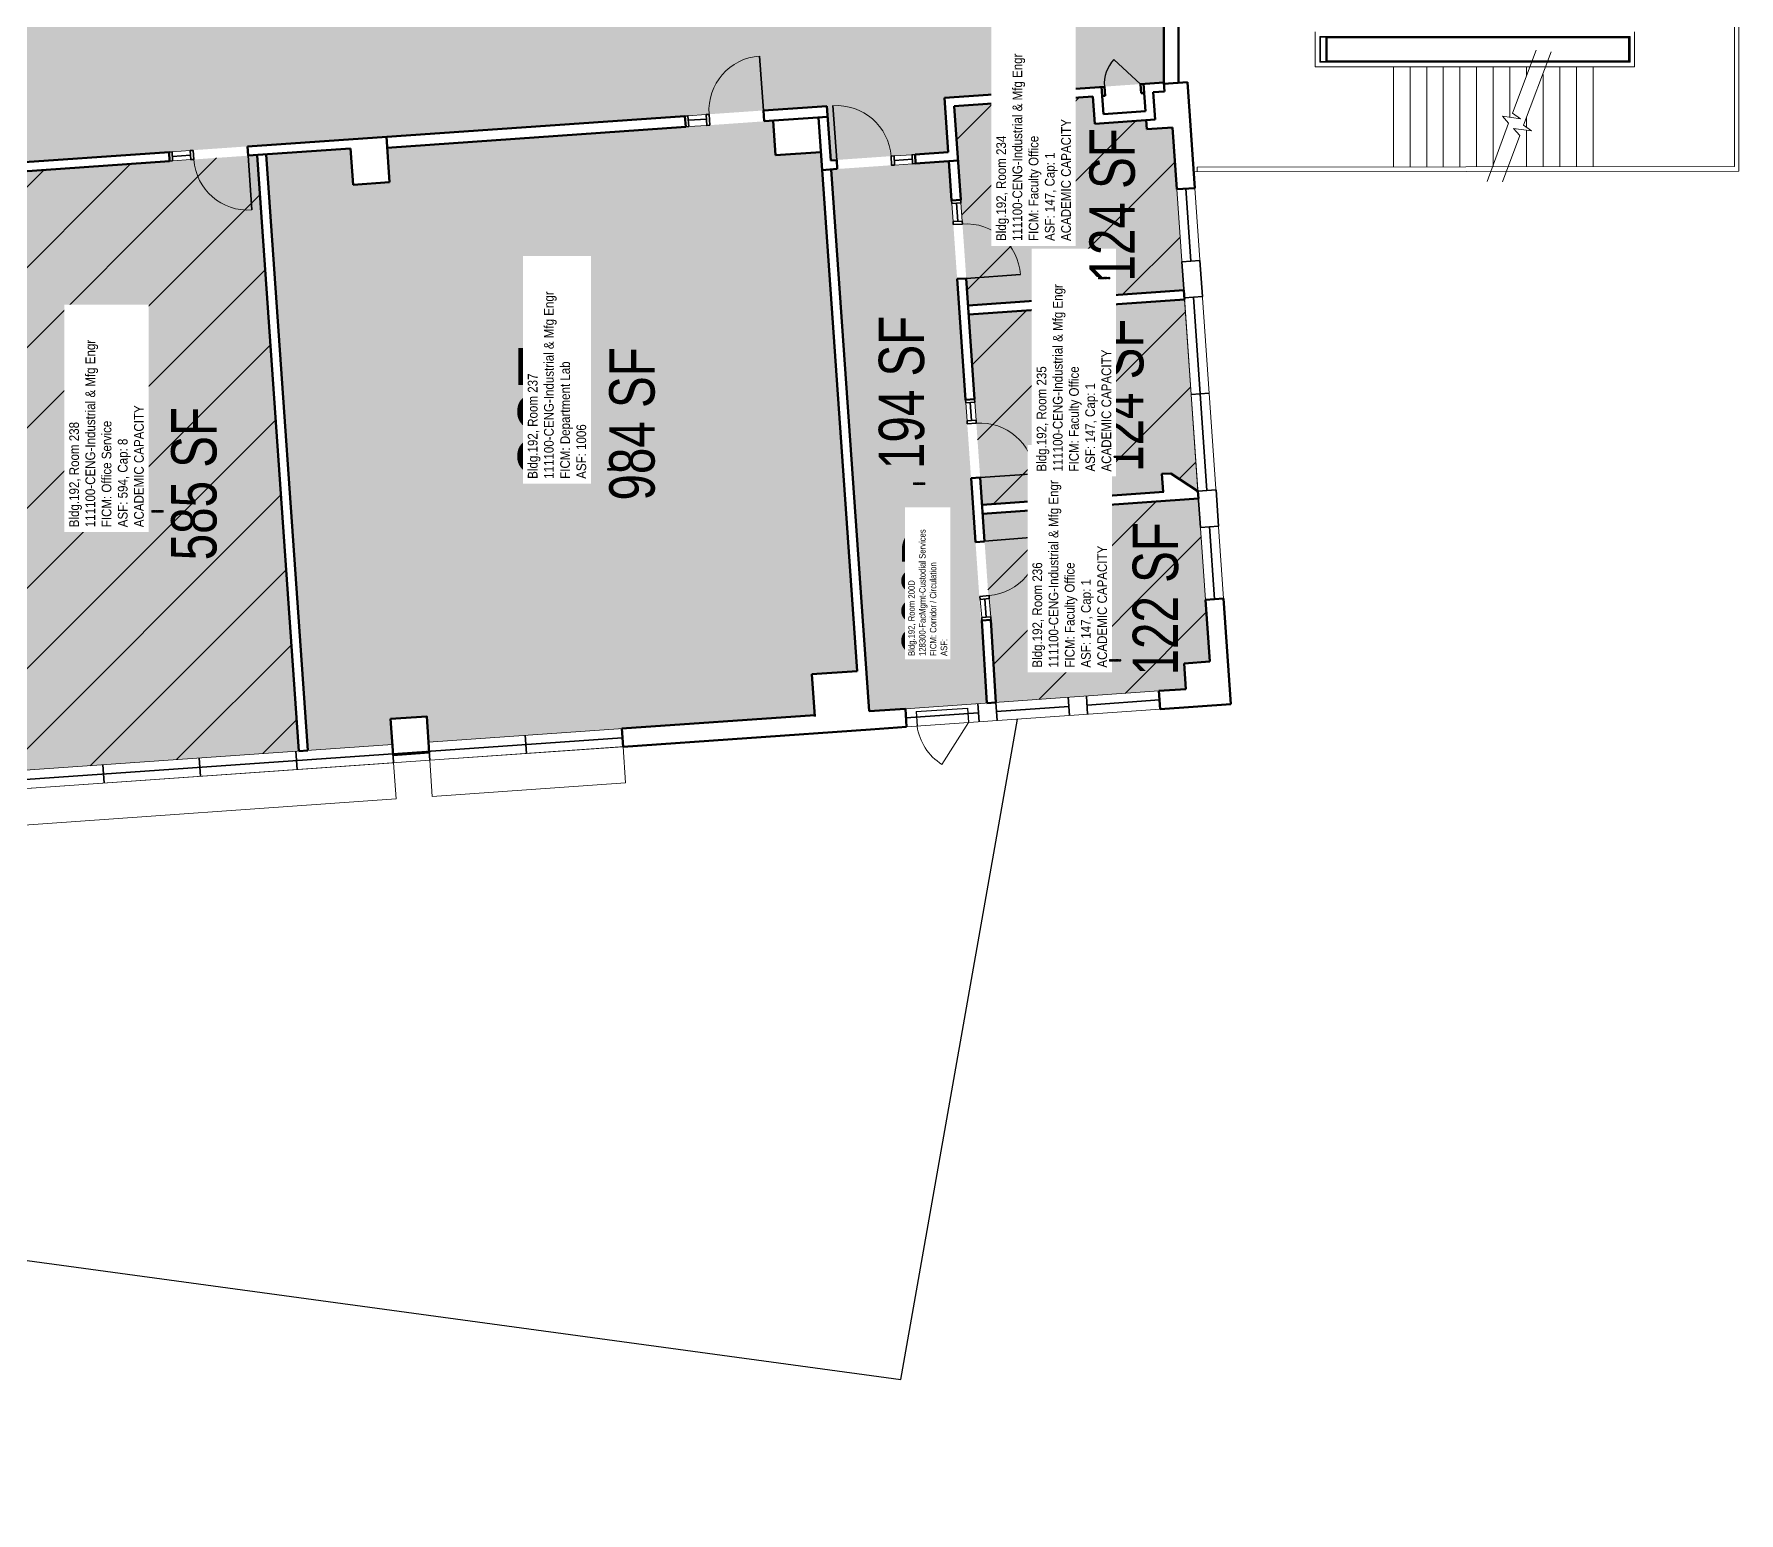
# Model space of a CAD drawing. Header units: inches. Extents: x -2539 to 2829, y -872 to 1370.
# Drawn here: x 1702 to 2829, y -611 to 367 of the extents above; entities that cross this region are included whole.
import ezdxf
from ezdxf.enums import TextEntityAlignment as Align

# ---------------------------------------------------------------- set-up
doc = ezdxf.new("R2010")
doc.units = ezdxf.units.IN
doc.header["$LTSCALE"] = 10
doc.header["$MEASUREMENT"] = 0
for name, color, linetype in [('A-DOOR', 2, 'CONTINUOUS'), ('A-FLOR', 3, 'CONTINUOUS'), ('A-GLAZ', 1, 'CONTINUOUS'), ('A-IDEN-RNUM', 7, 'CONTINUOUS'), ('A-IDEN-SNUM', 4, 'CONTINUOUS'), ('A-IDEN-VNUM', 4, 'CONTINUOUS'), ('A-ROOF', 2, 'CONTINUOUS'), ('A-WALL', 5, 'CONTINUOUS'), ('AREA-TEXT', 3, 'CONTINUOUS'), ('Rooms-Capacity', 4, 'CONTINUOUS'), ('Rooms-Category-Color', 7, 'CONTINUOUS'), ('Rooms-College-Color', 7, 'CONTINUOUS'), ('Rooms-Department-Color', 7, 'CONTINUOUS'), ('Rooms-Division-Color', 7, 'CONTINUOUS'), ('Rooms-Information', 7, 'CONTINUOUS')]:
    doc.layers.add(name, color=color, linetype=linetype)
doc.styles.add('CP_AREA', font='arial.ttf', dxfattribs={"height": 15})
doc.styles.add('CP_ROOMVNUMBER', font='arial.ttf', dxfattribs={"width": 0.85, "height": 0.075})
doc.styles.add('ROOMSNUMBER', font='TXT.SHX', dxfattribs={"height": 1})

msp = doc.modelspace()

# ---------------------------------------------------------------- hatches: boundary and pattern name
at = {"layer": 'Rooms-Capacity'}
h = msp.add_hatch(dxfattribs=at)
h.set_pattern_fill('ANSI31', color=256, scale=300, style=0)
h.paths.add_polyline_path([(2310.6, 319.1), (2402.3, 325.5), (2403.6, 307.5), (2437.5, 309.9), (2437.9, 303.9), (2454.9, 305.1), (2462.4, 197.4), (2319.8, 187.4)])
h = msp.add_hatch(dxfattribs=at)
h.set_pattern_fill('ANSI31', color=256, scale=300, style=0)
h.paths.add_polyline_path([(1635.9, 247.8), (1657.8, 249.4), (1656.2, 273.3), (1849.7, 286.8), (1877.2, -107.2), (1683.7, -120.7), (1681.8, -93.8), (1659.9, -95.3)])
h = msp.add_hatch(dxfattribs=at)
h.set_pattern_fill('ANSI31', color=256, scale=300, style=0)
h.paths.add_polyline_path([(2320.2, 181.4), (2462.8, 191.4), (2471.6, 65.7), (2453.8, 76.4), (2447.9, 76), (2449.1, 64.1), (2329, 55.7)])
h = msp.add_hatch(dxfattribs=at)
h.set_pattern_fill('ANSI31', color=256, scale=300, style=0)
h.paths.add_polyline_path([(2329.4, 49.7), (2472.1, 59.7), (2479.6, -48), (2462.6, -49.2), (2463.8, -66.2), (2338.1, -75)])
at = {"layer": 'Rooms-Category-Color', "true_color": 0xadadad}
for points in [[(-1702.5, -122.6), (-1723.9, -111.8), (-1759.1, -181.4), (-1737.7, -192.2), (-1892.2, -497.3), (-1913.6, -486.5), (-1950.4, -559.2), (-1848.7, -610.7), (-1839, -591.5), (-1822.9, -599.7), (-1795.8, -546.1), (-1806.5, -540.7), (-1253.7, 551.3), (-883.4, 363.8), (-1020.5, 93.1), (2226.4, 319.2), (2228.9, 283.3), (2306.7, 288.7), (2304.2, 324.6), (2449.3, 334.8), (2449.3, 468.7), (2389.3, 468.7), (2389.3, 414.7), (2363.3, 414.7), (2363.3, 432.7), (2149.3, 432.7), (2149.3, 414.7), (2125.3, 414.7), (2125.3, 432.7), (1911.3, 432.7), (1911.3, 414.7), (1887.3, 414.7), (1887.3, 432.7), (1673.3, 432.7), (1673.3, 414.7), (1649.3, 414.7), (1649.3, 432.7), (1435.3, 432.7), (1435.3, 414.7), (1411.3, 414.7), (1411.3, 432.7), (1150.3, 432.7), (1150.3, 414.7), (1126.3, 414.7), (1126.3, 432.7), (865.3, 432.7), (865.3, 414.7), (837.3, 414.7), (837.3, 432.7), (580.3, 432.7), (580.3, 414.7), (556.3, 414.7), (556.3, 432.7), (295.3, 432.7), (295.3, 414.7), (271.3, 414.7), (271.3, 433.5), (174, 433.5), (174, 414.7), (-356.7, 414.7), (-356.7, 591.6), (-368.7, 591.6), (-368.7, 639.6), (-472.7, 639.6), (-472.7, 591.6), (-484.6, 591.6), (-484.6, 545.7), (-478.6, 545.7), (-478.6, 509.7), (-478.6, 432.7), (-779, 432.7), (-779, 438.7), (-832.8, 466), (-843.7, 444.6), (-1213, 631.6), (-1101.9, 851.1), (-962.7, 780.6), (-927.5, 850.2), (-1082.8, 928.8), (-1039.7, 1013.7), (-1052.1, 1020), (-1026.9, 1069.8), (-1030.6, 1071.6), (-1084.1, 1098.7), (-1095, 1077.3), (-1116.4, 1088.2), (-1145.3, 1031.1), (-1123.9, 1020.2), (-1303.8, 664.8), (-1325.2, 675.6), (-1417.6, 493.3), (-1396.1, 482.5)], [(2229.3, 277.3), (2307.1, 282.7), (2332.1, -75.4), (2254.3, -80.8)]]:
    msp.add_hatch(color=253, dxfattribs=at).paths.add_polyline_path(points)
at = {"layer": 'Rooms-Category-Color', "true_color": 0xfa9ba3}
for points in [[(2310.6, 319.1), (2402.3, 325.5), (2403.6, 307.5), (2437.5, 309.9), (2437.9, 303.9), (2454.9, 305.1), (2462.4, 197.4), (2319.8, 187.4)], [(1635.9, 247.8), (1657.8, 249.4), (1656.2, 273.3), (1849.7, 286.8), (1877.2, -107.2), (1683.7, -120.7), (1681.8, -93.8), (1659.9, -95.3)], [(2320.2, 181.4), (2462.8, 191.4), (2471.6, 65.7), (2453.8, 76.4), (2447.9, 76), (2449.1, 64.1), (2329, 55.7)], [(2329.4, 49.7), (2472.1, 59.7), (2479.6, -48), (2462.6, -49.2), (2463.8, -66.2), (2338.1, -75)]]:
    msp.add_hatch(color=241, dxfattribs=at).paths.add_polyline_path(points)
at = {"layer": 'Rooms-Category-Color', "true_color": 0xe3f498}
msp.add_hatch(color=61, dxfattribs=at).paths.add_polyline_path([(1855.7, 287.2), (1911.5, 291.2), (1913.2, 267.2), (1937.2, 268.9), (1935.6, 291.6), (2190.9, 309.5), (2192.5, 286.7), (2222.5, 288.8), (2246.5, -54.3), (2216.5, -56.4), (2218.4, -83.4), (1963, -101.2), (1961.8, -84.3), (1937.9, -85.9), (1939.1, -102.9), (1883.2, -106.8)])
at = {"layer": 'Rooms-College-Color', "true_color": 0xadadad}
for points in [[(-1702.5, -122.6), (-1723.9, -111.8), (-1759.1, -181.4), (-1737.7, -192.2), (-1892.2, -497.3), (-1913.6, -486.5), (-1950.4, -559.2), (-1848.7, -610.7), (-1839, -591.5), (-1822.9, -599.7), (-1795.8, -546.1), (-1806.5, -540.7), (-1253.7, 551.3), (-883.4, 363.8), (-1020.5, 93.1), (2226.4, 319.2), (2228.9, 283.3), (2306.7, 288.7), (2304.2, 324.6), (2449.3, 334.8), (2449.3, 468.7), (2389.3, 468.7), (2389.3, 414.7), (2363.3, 414.7), (2363.3, 432.7), (2149.3, 432.7), (2149.3, 414.7), (2125.3, 414.7), (2125.3, 432.7), (1911.3, 432.7), (1911.3, 414.7), (1887.3, 414.7), (1887.3, 432.7), (1673.3, 432.7), (1673.3, 414.7), (1649.3, 414.7), (1649.3, 432.7), (1435.3, 432.7), (1435.3, 414.7), (1411.3, 414.7), (1411.3, 432.7), (1150.3, 432.7), (1150.3, 414.7), (1126.3, 414.7), (1126.3, 432.7), (865.3, 432.7), (865.3, 414.7), (837.3, 414.7), (837.3, 432.7), (580.3, 432.7), (580.3, 414.7), (556.3, 414.7), (556.3, 432.7), (295.3, 432.7), (295.3, 414.7), (271.3, 414.7), (271.3, 433.5), (174, 433.5), (174, 414.7), (-356.7, 414.7), (-356.7, 591.6), (-368.7, 591.6), (-368.7, 639.6), (-472.7, 639.6), (-472.7, 591.6), (-484.6, 591.6), (-484.6, 545.7), (-478.6, 545.7), (-478.6, 509.7), (-478.6, 432.7), (-779, 432.7), (-779, 438.7), (-832.8, 466), (-843.7, 444.6), (-1213, 631.6), (-1101.9, 851.1), (-962.7, 780.6), (-927.5, 850.2), (-1082.8, 928.8), (-1039.7, 1013.7), (-1052.1, 1020), (-1026.9, 1069.8), (-1030.6, 1071.6), (-1084.1, 1098.7), (-1095, 1077.3), (-1116.4, 1088.2), (-1145.3, 1031.1), (-1123.9, 1020.2), (-1303.8, 664.8), (-1325.2, 675.6), (-1417.6, 493.3), (-1396.1, 482.5)], [(2229.3, 277.3), (2307.1, 282.7), (2332.1, -75.4), (2254.3, -80.8)]]:
    msp.add_hatch(color=253, dxfattribs=at).paths.add_polyline_path(points)
at = {"layer": 'Rooms-College-Color', "true_color": 0x99d7b2}
for points in [[(2310.6, 319.1), (2402.3, 325.5), (2403.6, 307.5), (2437.5, 309.9), (2437.9, 303.9), (2454.9, 305.1), (2462.4, 197.4), (2319.8, 187.4)], [(1855.7, 287.2), (1911.5, 291.2), (1913.2, 267.2), (1937.2, 268.9), (1935.6, 291.6), (2190.9, 309.5), (2192.5, 286.7), (2222.5, 288.8), (2246.5, -54.3), (2216.5, -56.4), (2218.4, -83.4), (1963, -101.2), (1961.8, -84.3), (1937.9, -85.9), (1939.1, -102.9), (1883.2, -106.8)], [(1635.9, 247.8), (1657.8, 249.4), (1656.2, 273.3), (1849.7, 286.8), (1877.2, -107.2), (1683.7, -120.7), (1681.8, -93.8), (1659.9, -95.3)], [(2320.2, 181.4), (2462.8, 191.4), (2471.6, 65.7), (2453.8, 76.4), (2447.9, 76), (2449.1, 64.1), (2329, 55.7)], [(2329.4, 49.7), (2472.1, 59.7), (2479.6, -48), (2462.6, -49.2), (2463.8, -66.2), (2338.1, -75)]]:
    msp.add_hatch(color=253, dxfattribs=at).paths.add_polyline_path(points)
at = {"layer": 'Rooms-Department-Color', "true_color": 0xacacac}
for points in [[(-1702.5, -122.6), (-1723.9, -111.8), (-1759.1, -181.4), (-1737.7, -192.2), (-1892.2, -497.3), (-1913.6, -486.5), (-1950.4, -559.2), (-1848.7, -610.7), (-1839, -591.5), (-1822.9, -599.7), (-1795.8, -546.1), (-1806.5, -540.7), (-1253.7, 551.3), (-883.4, 363.8), (-1020.5, 93.1), (2226.4, 319.2), (2228.9, 283.3), (2306.7, 288.7), (2304.2, 324.6), (2449.3, 334.8), (2449.3, 468.7), (2389.3, 468.7), (2389.3, 414.7), (2363.3, 414.7), (2363.3, 432.7), (2149.3, 432.7), (2149.3, 414.7), (2125.3, 414.7), (2125.3, 432.7), (1911.3, 432.7), (1911.3, 414.7), (1887.3, 414.7), (1887.3, 432.7), (1673.3, 432.7), (1673.3, 414.7), (1649.3, 414.7), (1649.3, 432.7), (1435.3, 432.7), (1435.3, 414.7), (1411.3, 414.7), (1411.3, 432.7), (1150.3, 432.7), (1150.3, 414.7), (1126.3, 414.7), (1126.3, 432.7), (865.3, 432.7), (865.3, 414.7), (837.3, 414.7), (837.3, 432.7), (580.3, 432.7), (580.3, 414.7), (556.3, 414.7), (556.3, 432.7), (295.3, 432.7), (295.3, 414.7), (271.3, 414.7), (271.3, 433.5), (174, 433.5), (174, 414.7), (-356.7, 414.7), (-356.7, 591.6), (-368.7, 591.6), (-368.7, 639.6), (-472.7, 639.6), (-472.7, 591.6), (-484.6, 591.6), (-484.6, 545.7), (-478.6, 545.7), (-478.6, 509.7), (-478.6, 432.7), (-779, 432.7), (-779, 438.7), (-832.8, 466), (-843.7, 444.6), (-1213, 631.6), (-1101.9, 851.1), (-962.7, 780.6), (-927.5, 850.2), (-1082.8, 928.8), (-1039.7, 1013.7), (-1052.1, 1020), (-1026.9, 1069.8), (-1030.6, 1071.6), (-1084.1, 1098.7), (-1095, 1077.3), (-1116.4, 1088.2), (-1145.3, 1031.1), (-1123.9, 1020.2), (-1303.8, 664.8), (-1325.2, 675.6), (-1417.6, 493.3), (-1396.1, 482.5)], [(2229.3, 277.3), (2307.1, 282.7), (2332.1, -75.4), (2254.3, -80.8)]]:
    msp.add_hatch(color=253, dxfattribs=at).paths.add_polyline_path(points)
at = {"layer": 'Rooms-Department-Color', "true_color": 0x99d7b2}
for points in [[(2310.6, 319.1), (2402.3, 325.5), (2403.6, 307.5), (2437.5, 309.9), (2437.9, 303.9), (2454.9, 305.1), (2462.4, 197.4), (2319.8, 187.4)], [(1855.7, 287.2), (1911.5, 291.2), (1913.2, 267.2), (1937.2, 268.9), (1935.6, 291.6), (2190.9, 309.5), (2192.5, 286.7), (2222.5, 288.8), (2246.5, -54.3), (2216.5, -56.4), (2218.4, -83.4), (1963, -101.2), (1961.8, -84.3), (1937.9, -85.9), (1939.1, -102.9), (1883.2, -106.8)], [(1635.9, 247.8), (1657.8, 249.4), (1656.2, 273.3), (1849.7, 286.8), (1877.2, -107.2), (1683.7, -120.7), (1681.8, -93.8), (1659.9, -95.3)], [(2320.2, 181.4), (2462.8, 191.4), (2471.6, 65.7), (2453.8, 76.4), (2447.9, 76), (2449.1, 64.1), (2329, 55.7)], [(2329.4, 49.7), (2472.1, 59.7), (2479.6, -48), (2462.6, -49.2), (2463.8, -66.2), (2338.1, -75)]]:
    msp.add_hatch(color=253, dxfattribs=at).paths.add_polyline_path(points)
at = {"layer": 'Rooms-Division-Color', "true_color": 0xadadad}
for points in [[(-1702.5, -122.6), (-1723.9, -111.8), (-1759.1, -181.4), (-1737.7, -192.2), (-1892.2, -497.3), (-1913.6, -486.5), (-1950.4, -559.2), (-1848.7, -610.7), (-1839, -591.5), (-1822.9, -599.7), (-1795.8, -546.1), (-1806.5, -540.7), (-1253.7, 551.3), (-883.4, 363.8), (-1020.5, 93.1), (2226.4, 319.2), (2228.9, 283.3), (2306.7, 288.7), (2304.2, 324.6), (2449.3, 334.8), (2449.3, 468.7), (2389.3, 468.7), (2389.3, 414.7), (2363.3, 414.7), (2363.3, 432.7), (2149.3, 432.7), (2149.3, 414.7), (2125.3, 414.7), (2125.3, 432.7), (1911.3, 432.7), (1911.3, 414.7), (1887.3, 414.7), (1887.3, 432.7), (1673.3, 432.7), (1673.3, 414.7), (1649.3, 414.7), (1649.3, 432.7), (1435.3, 432.7), (1435.3, 414.7), (1411.3, 414.7), (1411.3, 432.7), (1150.3, 432.7), (1150.3, 414.7), (1126.3, 414.7), (1126.3, 432.7), (865.3, 432.7), (865.3, 414.7), (837.3, 414.7), (837.3, 432.7), (580.3, 432.7), (580.3, 414.7), (556.3, 414.7), (556.3, 432.7), (295.3, 432.7), (295.3, 414.7), (271.3, 414.7), (271.3, 433.5), (174, 433.5), (174, 414.7), (-356.7, 414.7), (-356.7, 591.6), (-368.7, 591.6), (-368.7, 639.6), (-472.7, 639.6), (-472.7, 591.6), (-484.6, 591.6), (-484.6, 545.7), (-478.6, 545.7), (-478.6, 509.7), (-478.6, 432.7), (-779, 432.7), (-779, 438.7), (-832.8, 466), (-843.7, 444.6), (-1213, 631.6), (-1101.9, 851.1), (-962.7, 780.6), (-927.5, 850.2), (-1082.8, 928.8), (-1039.7, 1013.7), (-1052.1, 1020), (-1026.9, 1069.8), (-1030.6, 1071.6), (-1084.1, 1098.7), (-1095, 1077.3), (-1116.4, 1088.2), (-1145.3, 1031.1), (-1123.9, 1020.2), (-1303.8, 664.8), (-1325.2, 675.6), (-1417.6, 493.3), (-1396.1, 482.5)], [(2229.3, 277.3), (2307.1, 282.7), (2332.1, -75.4), (2254.3, -80.8)]]:
    msp.add_hatch(color=253, dxfattribs=at).paths.add_polyline_path(points)
at = {"layer": 'Rooms-Division-Color', "true_color": 0x99d7b2}
for points in [[(2310.6, 319.1), (2402.3, 325.5), (2403.6, 307.5), (2437.5, 309.9), (2437.9, 303.9), (2454.9, 305.1), (2462.4, 197.4), (2319.8, 187.4)], [(1855.7, 287.2), (1911.5, 291.2), (1913.2, 267.2), (1937.2, 268.9), (1935.6, 291.6), (2190.9, 309.5), (2192.5, 286.7), (2222.5, 288.8), (2246.5, -54.3), (2216.5, -56.4), (2218.4, -83.4), (1963, -101.2), (1961.8, -84.3), (1937.9, -85.9), (1939.1, -102.9), (1883.2, -106.8)], [(1635.9, 247.8), (1657.8, 249.4), (1656.2, 273.3), (1849.7, 286.8), (1877.2, -107.2), (1683.7, -120.7), (1681.8, -93.8), (1659.9, -95.3)], [(2320.2, 181.4), (2462.8, 191.4), (2471.6, 65.7), (2453.8, 76.4), (2447.9, 76), (2449.1, 64.1), (2329, 55.7)], [(2329.4, 49.7), (2472.1, 59.7), (2479.6, -48), (2462.6, -49.2), (2463.8, -66.2), (2338.1, -75)]]:
    msp.add_hatch(color=253, dxfattribs=at).paths.add_polyline_path(points)

# ---------------------------------------------------------------- linework, layer by layer
at = {"layer": 'A-DOOR', "linetype": 'Continuous', "lineweight": 35}
for p, q in [((2184.4, 316.3), (2181.9, 352.2)), ((2184.4, 316.3), (2181.9, 352.2)), ((2433.8, 333.7), (2416.2, 350)), ((2318.5, 205.3), (2354.4, 207.8)), ((2327.7, 73.7), (2363.6, 76.2))]:
    msp.add_line(p, q, dxfattribs=at)
at = {"layer": 'A-DOOR', "linetype": 'Continuous', "lineweight": 35, "extrusion": (0, 0, -1)}
for p, q in [((2232.9, 283.5), (2230.3, 319.5)), ((1843.7, 286.4), (1846.2, 250.5))]:
    msp.add_line(p, q, dxfattribs=at)
at = {"layer": 'A-DOOR', "linetype": 'Continuous', "lineweight": 35, "extrusion": (4.27721e-28, 3.48746e-29, -1)}
msp.add_line((2330.7, 31.5), (2366.6, 34.4), dxfattribs=at)
at = {"layer": 'A-DOOR', "linetype": 'Continuous', "lineweight": 18}
msp.add_line((2320, -88.3), (2302.4, -116), dxfattribs=at)
at = {"layer": 'A-DOOR', "linetype": 'Continuous', "lineweight": 18, "extrusion": (0, 0, -1)}
msp.add_arc((-2184.4, 316.3), 36, 356, 86, dxfattribs=at)
msp.add_arc((-2184.4, 316.3), 36, 356, 86, dxfattribs=at)
at = {"layer": 'A-DOOR', "linetype": 'Continuous'}
msp.add_arc((2433.8, 333.7), 24, 137.2774, 184, dxfattribs=at)
at = {"layer": 'A-DOOR', "linetype": 'Continuous', "lineweight": 18}
for centre, start, end in [((2232.9, 283.5), 4, 94), ((1843.7, 286.4), 184.0426, 274.0426), ((2330.7, 31.5), 274.6614, 4.6614), ((2321.7, -85.6), 188.0819, 237.5862)]:
    msp.add_arc(centre, 36, start, end, dxfattribs=at)
at = {"layer": 'A-DOOR', "linetype": 'Continuous', "lineweight": 18, "extrusion": (4.39104e-28, 3.07052e-29, -1)}
for centre in [(-2318.5, 205.3), (-2327.7, 73.7)]:
    msp.add_arc(centre, 36, 86, 176, dxfattribs=at)
at = {"layer": 'A-FLOR', "linetype": 'Continuous', "lineweight": 18}
for p, q in [((2826.5, 434.2), (2826.5, 279.2)), ((2829.5, 437.2), (2829.5, 276.2)), ((2549.3, 368.2), (2549.3, 345.2)), ((2552.3, 365.2), (2757.5, 365.2)), ((2552.3, 365.2), (2552.3, 348.2)), ((2757.5, 365.2), (2757.5, 348.2)), ((2760.5, 368.2), (2760.5, 345.2)), ((2549.3, 345.2), (2760.5, 345.2)), ((2552.3, 348.2), (2757.5, 348.2)), ((2601, 345.2), (2601, 278.9)), ((2612, 345.2), (2612, 278.9)), ((2623, 345.2), (2623, 279)), ((2634, 345.2), (2634, 279)), ((2645, 345.2), (2645, 279)), ((2656, 345.2), (2656, 279)), ((2667, 345.2), (2667, 279)), ((2678, 345.2), (2678, 311.7)), ((2689, 345.2), (2689, 339.2)), ((2700, 340.1), (2700, 279.1)), ((2711, 345.2), (2711, 279.1)), ((2722, 345.2), (2722, 279.1)), ((2733, 345.2), (2733, 279.1)), ((2689, 311.4), (2689, 305.1)), ((2689, 303.1), (2689, 279.1)), ((2469.3, 275.8), (2829.5, 276.2)), ((2471.3, 278.8), (2826.5, 279.2)), ((2471.3, 278.8), (2471.3, 275.8))]:
    msp.add_line(p, q, dxfattribs=at)
at = {"layer": 'A-FLOR', "linetype": 'Continuous', "lineweight": 18, "flags": 128}
for points in [[(2695.3, 356.2), (2679.7, 314.5), (2685, 310.8), (2673.1, 312.4), (2677.2, 307.8), (2663, 269.3)], [(2705.3, 355.1), (2687.1, 306.5), (2692.3, 302.7), (2680.4, 304.3), (2684.5, 299.7), (2673.2, 269)]]:
    msp.add_lwpolyline(points, dxfattribs=at)
at = {"layer": 'A-GLAZ', "linetype": 'Continuous', "lineweight": 18}
for p, q in [((2146.5, 313.6), (2134.5, 312.8)), ((2147, 306.4), (2135, 305.6)), ((1805.3, 289.7), (1793.4, 288.9)), ((1805.8, 283.8), (1793.8, 282.9)), ((2282.7, 287), (2270.8, 286.2)), ((2283.1, 281.1), (2271.2, 280.2)), ((2457.8, 264.2), (2476.7, -7.1)), ((2469.7, 265), (2488.7, -6.3)), ((2309.9, 242.8), (2309, 254.8)), ((2315.9, 243.2), (2315, 255.2)), ((2462.8, 192.4), (2471.7, 64.7)), ((2462.8, 191.4), (2471.6, 65.7)), ((2319.1, 111.1), (2318.3, 123.1)), ((2325.1, 111.6), (2324.2, 123.5)), ((2278.3, -79.2), (2445.9, -67.4)), ((2279.1, -91.1), (2446.7, -79.4)), ((1963, -101.2), (2091.7, -92.2)), ((-206.8, -265), (2092.6, -104.2))]:
    msp.add_line(p, q, dxfattribs=at)
at = {"layer": 'A-GLAZ', "linetype": 'Continuous', "lineweight": 35}
for p, q in [((2146.7, 310.6), (2134.8, 309.8)), ((1805.6, 286.8), (1793.6, 285.9)), ((2282.9, 284), (2271, 283.2)), ((2469.7, 265), (2457.8, 264.2)), ((2469.7, 265), (2457.8, 264.2)), ((2463.7, 264.6), (2467.1, 216.7)), ((2312.9, 243), (2312, 255)), ((2473.1, 217.1), (2461.1, 216.3)), ((2461.1, 216.3), (2462.8, 192.4)), ((2473.1, 217.1), (2474.7, 193.2)), ((2462.8, 192.4), (2474.7, 193.2)), ((2468.8, 192.8), (2477.7, 65.1)), ((2479.2, 129.4), (2467.2, 128.5)), ((2322.1, 111.4), (2321.2, 123.3)), ((2483.7, 65.5), (2471.7, 64.7)), ((2471.7, 64.7), (2473.4, 40.7)), ((2483.7, 65.5), (2485.3, 41.6)), ((2473.4, 40.7), (2485.3, 41.6)), ((2479.4, 41.2), (2482.7, -6.7)), ((2488.7, -6.3), (2476.7, -7.1)), ((2476.7, -7.1), (2488.7, -6.3)), ((2445.9, -67.4), (2446.7, -79.4)), ((2326.1, -75.8), (2327, -87.8)), ((2338.1, -75), (2339, -87)), ((2338.5, -81), (2386.4, -77.6)), ((2386, -71.6), (2386.8, -83.6)), ((2398, -70.8), (2398.8, -82.8)), ((2398.4, -76.8), (2446.3, -73.4)), ((2278.7, -85.2), (2326.6, -81.8)), ((-207.2, -259), (2091.1, -98.3)), ((1963.9, -113.2), (1963, -101.2)), ((2027.7, -108.7), (2026.9, -96.7)), ((2090.7, -92.3), (2091.6, -104.3)), ((1812.2, -123.8), (1811.4, -111.8)), ((1876.1, -119.3), (1875.2, -107.3)), ((1939.1, -102.9), (1939.9, -114.9)), ((1748.4, -128.2), (1747.6, -116.3))]:
    msp.add_line(p, q, dxfattribs=at)
at = {"layer": 'A-GLAZ', "linetype": 'Continuous', "lineweight": 18, "extrusion": (0, 0, -1)}
for p, q in [((2327.8, -6.9), (2328.8, -18.9)), ((2333.8, -6.4), (2334.7, -18.4))]:
    msp.add_line(p, q, dxfattribs=at)
at = {"layer": 'A-GLAZ', "linetype": 'Continuous', "lineweight": 35, "extrusion": (0, 0, -1)}
msp.add_line((2330.8, -6.7), (2331.7, -18.6), dxfattribs=at)
at = {"layer": 'A-GLAZ', "linetype": 'Continuous', "lineweight": 25}
for p, q in [((2285.4, -81), (2319.3, -78.7)), ((2319.3, -78.7), (2320, -88.3)), ((2285.4, -81), (2286.1, -90.6))]:
    msp.add_line(p, q, dxfattribs=at)
at = {"layer": 'A-GLAZ', "linetype": 'Continuous', "lineweight": 18, "flags": 128}
msp.add_lwpolyline([(1939.1, -102.9), (1683.7, -120.7)], dxfattribs=at)
at = {"layer": 'A-GLAZ', "linetype": 'Continuous', "lineweight": 35}
for points in [[(2135, 305.6), (2134.5, 312.8), (2132.5, 312.6), (2133.1, 305.4)], [(2149, 306.6), (2148.5, 313.7), (2146.5, 313.6), (2147, 306.4)], [(1793.8, 282.9), (1793.4, 288.9), (1791.4, 288.8), (1791.8, 282.8)], [(1807.8, 283.9), (1807.3, 289.9), (1805.3, 289.7), (1805.8, 283.8)], [(2271.2, 280.2), (2270.8, 286.2), (2268.8, 286.1), (2269.2, 280.1)], [(2285.1, 281.2), (2284.7, 287.2), (2282.7, 287), (2283.1, 281.1)], [(2309, 254.8), (2315, 255.2), (2314.9, 257.2), (2308.9, 256.8)], [(2310, 240.8), (2316, 241.2), (2315.9, 243.2), (2309.9, 242.8)], [(2318.3, 123.1), (2324.2, 123.5), (2324.1, 125.5), (2318.1, 125.1)], [(2319.2, 109.1), (2325.2, 109.6), (2325.1, 111.6), (2319.1, 111.1)], [(2327.6, -4.9), (2333.6, -4.4), (2333.8, -6.4), (2327.8, -6.9)], [(2328.8, -18.9), (2334.7, -18.4), (2334.9, -20.4), (2328.9, -20.9)]]:
    msp.add_3dface(points, dxfattribs=at)
at = {"layer": 'A-GLAZ', "linetype": 'Continuous', "lineweight": 18}
for points in [[(1965.5, -137.1), (1963.9, -113.2), (2091.6, -104.3), (2093.2, -128.2)], [(1686.2, -156.7), (1684.6, -132.7), (1939.9, -114.9), (1941.6, -138.8)]]:
    msp.add_3dface(points, dxfattribs=at)
at = {"layer": 'A-ROOF', "linetype": 'Continuous', "lineweight": 25}
for p, q in [((2275.2, -522.6), (2352.5, -86)), ((183.6, -237.7), (2275.2, -522.6))]:
    msp.add_line(p, q, dxfattribs=at)
at = {"layer": 'A-WALL', "linetype": 'Continuous', "lineweight": 50}
for p, q in [((2449.3, 395.7), (2449.3, 334.8)), ((2458.8, 395.7), (2458.8, 334.4)), ((2556.7, 364.7), (2757, 364.7)), ((2556.7, 364.7), (2556.7, 348.7)), ((2757, 364.7), (2757, 348.7)), ((2556.7, 348.7), (2757, 348.7)), ((2409.2, 313.9), (2407.9, 331.9)), ((2410.3, 326), (2409.9, 332)), ((2434.3, 327.7), (2433.8, 333.7)), ((2436.3, 327.8), (2434.3, 327.7)), ((2435.8, 333.8, 0), (2437.1, 315.9, 0)), ((2442.2, 328.3, 0), (2443.5, 310.3, 0)), ((2464.8, 334.9), (2449.3, 333.8)), ((2449.7, 328.8), (2449.3, 334.8)), ((2464.8, 334.9), (2469.7, 265)), ((2226.4, 319.2), (2184.4, 316.3)), ((2184.4, 316.3), (2184.9, 309.1)), ((2184.4, 316.3), (2184.9, 309.1)), ((2402.3, 325.5), (2310.6, 319.1)), ((2403.6, 307.5), (2402.3, 325.5)), ((2410.3, 326), (2408.3, 325.9)), ((2437.1, 315.9), (2409.2, 313.9)), ((2132.5, 312.6), (1843.3, 292.4)), ((2133.1, 305.4), (1935.6, 291.6)), ((2132.5, 312.6), (2133.1, 305.4)), ((2226.9, 312), (2184.9, 309.1)), ((2190.9, 309.5, 0), (2192.5, 286.7, 0)), ((2246.5, -54.3), (2220.9, 311.6)), ((2443.5, 310.3), (2403.6, 307.5)), ((2437.5, 309.9, 0), (2437.9, 303.9, 0)), ((2437.9, 303.9, 0), (2454.9, 305.1, 0)), ((2454.9, 305.1), (2457.8, 264.2)), ((1937.2, 268.9, 0), (1935.1, 298.8, 0)), ((1791.4, 288.8), (1621.8, 276.9)), ((1791.4, 288.8), (1791.8, 282.8)), ((1843.3, 292.4), (1843.7, 286.4)), ((1877.2, -107.2), (1849.7, 286.8)), ((1883.2, -106.8), (1855.7, 287.2)), ((1911.5, 291.2, 0), (1913.2, 267.2, 0)), ((2192.5, 286.7, 0), (2222.5, 288.8, 0)), ((2232.9, 283.5), (2228.9, 283.3)), ((2232.9, 283.5), (2233.3, 277.6)), ((2284.7, 287.2), (2306.7, 288.7)), ((2284.7, 287.2), (2285.1, 281.2)), ((2285.1, 281.2), (2313.1, 283.1)), ((2233.3, 277.6), (2223.3, 276.9)), ((1913.2, 267.2, 0), (1937.2, 268.9, 0)), ((2457.8, 264.2), (2469.7, 265)), ((2308.9, 256.8), (2314.9, 257.2)), ((2312.5, 204.9), (2318.5, 205.3)), ((2462.4, 197.4), (2319.8, 187.4)), ((2462.4, 197.4), (2462.8, 191.4)), ((2318.1, 125.1), (2324.1, 125.5)), ((2321.7, 73.2), (2327.7, 73.7)), ((2449.1, 64.1), (2329, 55.7)), ((2471.7, 64.7), (2472.1, 59.7)), ((2324.7, 31), (2330.7, 31.4)), ((2476.7, -7.1), (2488.7, -6.3)), ((2476.7, -7.1), (2479.6, -48)), ((2488.7, -6.3), (2493.6, -76.1)), ((2328.9, -20.9), (2334.9, -20.4)), ((2246.5, -54.3), (2216.5, -56.4)), ((2479.6, -48, 0), (2462.6, -49.2, 0)), ((2462.6, -49.2, 0), (2463.8, -66.2, 0)), ((2216.5, -56.4, 0), (2218.5, -84.3, 0)), ((2445.9, -67.4), (2446.7, -79.4)), ((2332.1, -75.4), (2338.1, -75)), ((2254.3, -80.8), (2278.3, -79.2)), ((2278.3, -79.2), (2279.1, -91.1)), ((2090.7, -92.3), (2091.6, -104.3)), ((2279.1, -91.1), (2255.2, -92.8)), ((1877.2, -107.2), (1883.2, -106.8))]:
    msp.add_line(p, q, dxfattribs=at)
at = {"layer": 'A-WALL', "linetype": 'Continuous', "lineweight": 18}
for p, q in [((2552.8, 364.7), (2552.8, 348.7)), ((2556.7, 364.7), (2552.8, 364.7)), ((2556.7, 348.7), (2552.8, 348.7))]:
    msp.add_line(p, q, dxfattribs=at)
at = {"layer": 'A-WALL', "linetype": 'Continuous', "lineweight": 50, "flags": 128}
for points in [[(2409.9, 332), (2304.2, 324.6)], [(2449.3, 334.8), (2433.8, 333.7)], [(2449.7, 328.8), (2442.2, 328.3)], [(2228.9, 283.3), (2226.4, 319.2)], [(2304.2, 324.6), (2306.7, 288.7)], [(2310.6, 319.1), (2314.9, 257.2)], [(1791.8, 282.8), (1622.2, 270.9)], [(1911.5, 291.2), (1843.7, 286.4)], [(2307.1, 282.7), (2308.9, 256.8)], [(2254.3, -80.8), (2229.3, 277.3)], [(2312.5, 204.9), (2318.1, 125.1)], [(2318.5, 205.3), (2324.1, 125.5)], [(2462.8, 191.4), (2320.2, 181.4)], [(2321.7, 73.2), (2324.7, 31)], [(2327.7, 73.7), (2330.7, 31.4)], [(2448.7, 64.1), (2447.9, 76), (2453.8, 76.4), (2471.7, 64.7)], [(2472.1, 59.7), (2329.4, 49.7)], [(2328.9, -20.9), (2332.1, -75.4)], [(2334.9, -20.4), (2338.1, -75)], [(2463.8, -66.2), (2445.9, -67.4)], [(2493.6, -76.1), (2446.7, -79.4)], [(2218.4, -83.4), (2090.7, -92.3)], [(2255.2, -92.8), (2091.6, -104.3)]]:
    msp.add_lwpolyline(points, dxfattribs=at)
at = {"layer": 'A-WALL', "linetype": 'Continuous', "lineweight": 50}
msp.add_3dface([(1937.9, -85.9, 0), (1939.6, -109.9, 0), (1963.5, -108.2, 0), (1961.8, -84.3, 0)], dxfattribs=at)

# ---------------------------------------------------------------- texts
at = {"layer": 'A-IDEN-RNUM', "style": 'ROOMSNUMBER', "width": 0.85}
for s, p in [('0234-00', (2405.9, 205)), ('0237-00', (2081.3, 78.6)), ('0235-00', (2416.1, 86.8)), ('0200-D0', (2283.6, 69.1)), ('0238-00', (1779.9, 50.8)), ('0236-00', (2413.1, -47.7))]:
    msp.add_text(s, height=1, rotation=360, dxfattribs=at).set_placement(p)
at = {"layer": 'A-IDEN-SNUM', "style": 'ROOMSNUMBER', "width": 0.85}
for s, p in [('1920023400', (2405.9, 205)), ('1920023700', (2081.3, 78.6)), ('1920023500', (2416.1, 86.8)), ('19200200D0', (2283.6, 69.1)), ('1920023800', (1779.9, 50.8)), ('1920023600', (2413.1, -47.7))]:
    msp.add_text(s, height=1, rotation=360, dxfattribs=at).set_placement(p)
at = {"layer": 'A-IDEN-VNUM', "style": 'CP_ROOMVNUMBER', "width": 0.85}
for s, height, p in [('234', 45, (2365.3, 274.5)), ('237', 45, (2044.8, 117.3)), ('235', 45, (2392, 122.2)), ('238', 45, (1752.3, 85.4)), ('200D', 30, (2291, -1.7)), ('236', 45, (2389.2, -7.4))]:
    msp.add_text(s, height=height, rotation=90, dxfattribs=at).set_placement(p, align=Align.MIDDLE_CENTER)
at = {"layer": 'AREA-TEXT', "style": 'CP_AREA', "width": 0.75}
for s, p in [('124 SF', (2415, 253.9)), ('194 SF', (2275.7, 129.9)), ('124 SF', (2420.7, 128)), ('984 SF', (2097.5, 109.1)), ('585 SF', (1807.8, 69.6)), ('122 SF', (2443.6, -6.5))]:
    msp.add_text(s, height=30, rotation=90, dxfattribs=at).set_placement(p, align=Align.MIDDLE_CENTER)

# ---------------------------------------------------------------- next in the draw order: texts
at = {"layer": 'Rooms-Information', "attachment_point": 7, "rotation": 90, "style": 'CP_ROOMVNUMBER', "bg_fill": 3, "box_fill_scale": 1.5, "bg_fill_color": 256, "bg_fill_true_color": 13158600, "bg_fill_transparency": 0}
for s, insert, char_height, width in [('Bldg.192, Room 234^M^J111100-CENG-Industrial & Mfg Engr^M^JFICM: Faculty Office^M^JASF: 147, Cap: 1^M^JACADEMIC CAPACITY', (2387.8, 230), 6.4286, 144), ('Bldg.192, Room 237^M^J111100-CENG-Industrial & Mfg Engr^M^JFICM: Department Lab^M^JASF: 1006', (2067.3, 72.8), 6.429, 144), ('Bldg.192, Room 238^M^J111100-CENG-Industrial & Mfg Engr^M^JFICM: Office Service^M^JASF: 594, Cap: 8^M^JACADEMIC CAPACITY', (1774.8, 40.8), 6.4286, 144), ('Bldg.192, Room 200D^M^J128300-FacMgmt-Custodial Services^M^JFICM: Corridor / Circulation^M^JASF: ', (2306, -44.3), 4.286, 96)]:
    msp.add_mtext(s, dxfattribs=dict(at, insert=insert, char_height=char_height, width=width))

# ---------------------------------------------------------------- next in the draw order: texts
at = {"layer": 'Rooms-Information', "insert": (2414.5, 77.6), "char_height": 6.4286, "width": 144, "attachment_point": 7, "rotation": 90, "style": 'CP_ROOMVNUMBER', "bg_fill": 3, "box_fill_scale": 1.5, "bg_fill_color": 256, "bg_fill_true_color": 13158600, "bg_fill_transparency": 0}
msp.add_mtext('Bldg.192, Room 235^M^J111100-CENG-Industrial & Mfg Engr^M^JFICM: Faculty Office^M^JASF: 147, Cap: 1^M^JACADEMIC CAPACITY', dxfattribs=at)

# ---------------------------------------------------------------- next in the draw order: texts
at = {"layer": 'Rooms-Information', "insert": (2411.7, -52), "char_height": 6.4286, "width": 144, "attachment_point": 7, "rotation": 90, "style": 'CP_ROOMVNUMBER', "bg_fill": 3, "box_fill_scale": 1.5, "bg_fill_color": 256, "bg_fill_true_color": 13158600, "bg_fill_transparency": 0}
msp.add_mtext('Bldg.192, Room 236^M^J111100-CENG-Industrial & Mfg Engr^M^JFICM: Faculty Office^M^JASF: 147, Cap: 1^M^JACADEMIC CAPACITY', dxfattribs=at)

doc.saveas('drawing.dxf')
